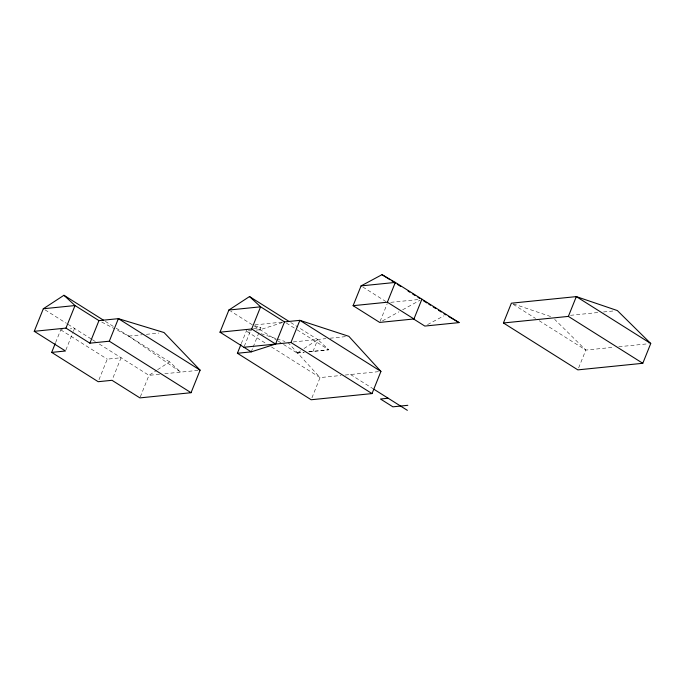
<?xml version="1.0" encoding="UTF-8"?>
<svg xmlns="http://www.w3.org/2000/svg" width="685" height="685" viewBox="0 0 685 685"><rect width="100%" height="100%" fill="white"/><g stroke="black" fill="none" stroke-linecap="round" stroke-linejoin="round"><path stroke-width="0.51" stroke-dasharray="3.42 2.57" d="M55.613 342.586L60.742 329.836L62.866 329.622M65.88 350.009L72.97 332.362M73.364 331.377L74.545 328.44L70.298 328.868M98.982 379.738L107.254 359.145L121.065 357.75L112.391 379.319M140.305 396.906L148.97 375.337L156.711 370.285M241.283 343.63L247.105 329.142M244.297 346.302L250.487 330.881M251.215 351.867L252.765 348.014M253.15 347.055L260.916 327.747L252.816 325.101L230.665 311.144M312.994 351.431L317.763 339.554L298.806 327.61M311.94 397.822L320.075 377.589L341.061 375.466M380.089 321.445L387.248 303.635M578.645 367.896L585.803 350.086L613.486 347.286M157.567 369.72L169.597 361.86L180.677 372.126L128.729 336.104L115.697 329.331M283.513 344.444L297.136 353.032L300.578 350.788M304.012 348.537L317.763 339.554L328.843 349.821L308.764 351.859M382.444 320.914L398.961 311.812M402.634 309.791L420.068 300.193M427.551 324.604L443.948 315.819M282.485 322.541L260.12 329.708L255.873 330.136M390.758 302.333L417.756 299.602M128.729 336.104L142.223 334.742M146.376 334.323L158.826 333.064M254.931 324.887L282.408 322.104M253.476 328.5L260.916 327.747M251.626 330.572L246.317 331.112L266.105 343.579M293.266 341.943L325.949 338.63M330.11 338.21L345.702 336.626M570.511 315.314L598.193 312.506M603.511 311.966L615.224 310.784M297.007 352.946L304.405 352.201M308.627 351.773L328.706 349.735M297.136 353.032L303.481 352.39M159.545 374.267L148.97 375.337L97.809 343.091M164.828 373.727L198.068 370.362M618.812 346.747L648.618 343.733M345.257 375.037L378.831 371.638M261.062 333.698L276.004 338.578M277.005 338.895L284.977 341.498M513.382 303.875L551.408 316.804M101.74 322.07L114.772 328.851M513.168 304.32L535.584 318.448M539.172 320.708L585.803 350.086L554.687 319.39M362.836 287.015L385.869 301.528M290.74 322.532L297.915 327.045M286.321 323.029L296.245 329.279M297.144 329.845L328.843 349.821M350.506 374.507L372.914 388.626M254.435 326.128L277.211 340.479M278.11 341.044L282.614 343.879M271.5 346.978L320.075 377.589L287.965 342.474M105.336 321.368L115.234 327.601M116.133 328.166L169.597 361.86M45.09 309.877L66.351 323.277M68.055 324.347L91.542 339.152M92.441 339.709L96.91 342.534M60.742 329.836L107.254 359.145"/><path stroke-width="1.03" d="M55.22 343.562L51.675 352.39L65.486 350.994L34.25 331.309L43.318 308.755L63.945 295.278L103.538 320.229M34.25 331.309L65.957 328.098L75.025 305.544L63.945 295.278M65.957 328.098L89.881 343.176L98.948 320.623L118.377 318.653L164.015 332.533L200.114 370.157L191.046 392.71L139.903 397.891L111.998 380.303L98.186 381.699L51.675 352.39M89.881 343.176L109.309 341.207L118.377 318.653L200.114 370.157M240.897 344.598L237.404 353.263L311.17 399.749L372.024 393.584L380.928 371.424L348.828 336.318L299.859 320.34L284.523 321.89L275.61 344.05L251.215 351.867L219.988 332.191L228.893 310.031L249.52 296.554L288.95 321.402M219.988 332.191L251.686 328.98L260.6 306.82L249.52 296.554M243.903 347.261L290.954 342.5L299.859 320.34L380.928 371.424M421.909 299.174L413.954 318.962L379.687 322.429L353.109 305.681L361.063 285.902L382.016 274.668L395.331 282.425L459.078 322.601L424.82 326.069L413.312 318.825M353.109 305.681L387.376 302.213L395.331 282.425L361.063 285.902M503.424 322.977L511.378 303.19L576.325 296.614L617.356 310.57L650.75 343.51L642.795 363.298L577.849 369.874L503.424 322.977L568.37 316.401L642.795 363.298M568.37 316.401L576.325 296.614L650.75 343.51M43.318 308.755L75.025 305.544L98.948 320.623M228.893 310.031L260.6 306.82L284.523 321.89M237.404 353.263L251.215 351.867M388.155 398.233L380.483 399.012L392.89 406.83L407.823 405.315M448.427 316.393L459.078 322.601M382.016 274.668L390.09 279.763M391.888 280.893L395.485 283.153M397.274 284.284L400.871 286.553M408.054 291.074L409.853 292.204M412.541 293.908L415.238 295.603M417.927 297.299L419.725 298.429M423.321 300.698L426.909 302.958M428.707 304.089L430.505 305.219M433.194 306.914L435.891 308.618M438.58 310.314L441.277 312.009M443.974 313.704L445.764 314.843M387.376 302.213L413.954 318.962M373.813 389.191L407.361 410.332M290.954 342.5L372.024 393.584M251.686 328.98L275.61 344.05M109.309 341.207L191.046 392.71"/></g></svg>
